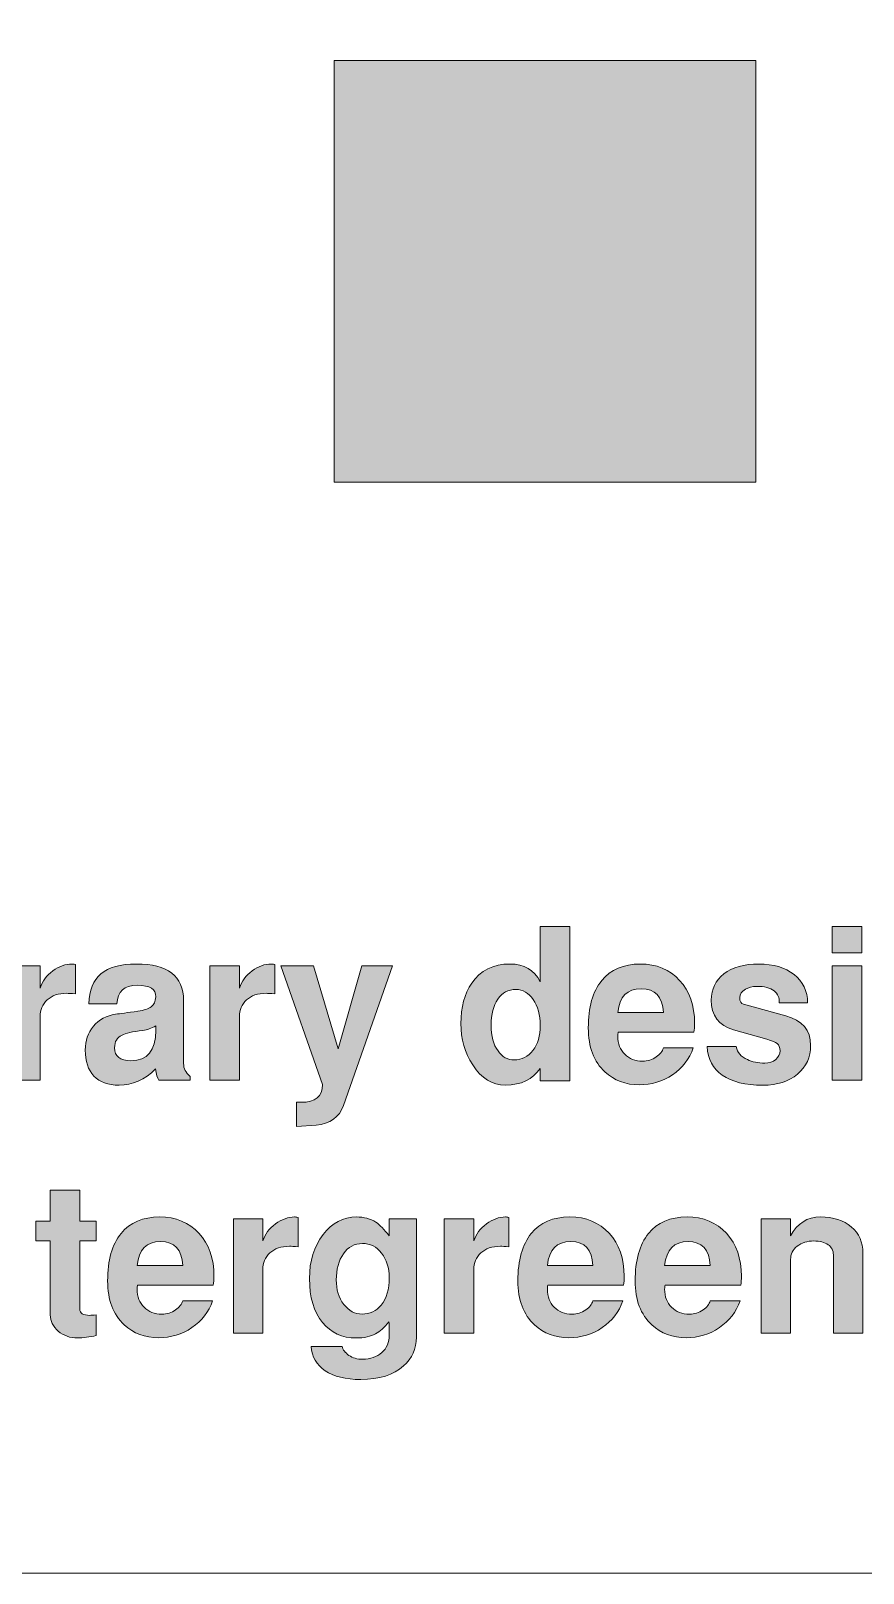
# Model space of a CAD drawing. Header units: inches. Extents: x 1.03 to 7.31, y -7.43 to -0.85.
# Drawn here: x 6.324 to 6.818, y -7.431 to -6.516 of the extents above; entities that cross this region are included whole.
import ezdxf

# ---------------------------------------------------------------- set-up
doc = ezdxf.new("R2010")
doc.units = ezdxf.units.IN
doc.header["$MEASUREMENT"] = 0
doc.layers.add('Layer 1', color=7, linetype='Continuous')

# ---------------------------------------------------------------- blocks, each defined once
blk = doc.blocks.new('block 2')
at = {"layer": 'Layer 1', "true_color": 0xffffff}
h = blk.add_hatch(color=7, dxfattribs=at)
h.dxf.hatch_style = 2
h.paths.add_polyline_path([(6.75408, -6.78349), (6.50408, -6.78349), (6.50408, -6.53349), (6.75408, -6.53349)])
at = {"layer": 'Layer 1', "lineweight": 0}
blk.add_lwpolyline([(6.75408, -6.78349), (6.50408, -6.78349), (6.50408, -6.53349), (6.75408, -6.53349), (6.75408, -6.78349)], dxfattribs=at)
blk = doc.blocks.new('block 51')
at = {"layer": 'Layer 1', "true_color": 0xed1f24}
h = blk.add_hatch(color=240, dxfattribs=at)
h.dxf.hatch_style = 2
edge = h.paths.add_edge_path()
edge.add_spline(control_points=[(6.64379, -7.13856), (6.64379, -7.13856), (6.6263, -7.13856), (6.6263, -7.13856), (6.6263, -7.13856), (6.6263, -7.13118), (6.6263, -7.13118), (6.62196, -7.13777), (6.61504, -7.14106), (6.60554, -7.14106), (6.59787, -7.14106), (6.59146, -7.1371), (6.58629, -7.12918), (6.58162, -7.12193), (6.57929, -7.11377), (6.57929, -7.10468), (6.57929, -7.09502), (6.58141, -7.08702), (6.58567, -7.08068), (6.59083, -7.0731), (6.59842, -7.06931), (6.60842, -7.06931), (6.61667, -7.06931), (6.62263, -7.07281), (6.6263, -7.07981), (6.6263, -7.07981), (6.6263, -7.04706), (6.6263, -7.04706), (6.6263, -7.04706), (6.64379, -7.04706), (6.64379, -7.04706), (6.64379, -7.04706), (6.64379, -7.13856), (6.64379, -7.13856)], knot_values=[0, 0, 0, 0, 1, 1, 1, 2, 2, 2, 3, 3, 3, 4, 4, 4, 5, 5, 5, 6, 6, 6, 7, 7, 7, 8, 8, 8, 9, 9, 9, 10, 10, 10, 11, 11, 11, 11], degree=3, periodic=1)
edge = h.paths.add_edge_path()
edge.add_spline(control_points=[(6.6263, -7.10575), (6.6263, -7.09951), (6.62493, -7.0944), (6.62219, -7.09041), (6.61945, -7.08643), (6.616, -7.08443), (6.61186, -7.08443), (6.60737, -7.08443), (6.6038, -7.08634), (6.60115, -7.09017), (6.59849, -7.09399), (6.59717, -7.0991), (6.59717, -7.1055), (6.59717, -7.11198), (6.59854, -7.11709), (6.60128, -7.12082), (6.60376, -7.1244), (6.60696, -7.12619), (6.61086, -7.12619), (6.61542, -7.12619), (6.61913, -7.12429), (6.622, -7.12051), (6.62486, -7.11673), (6.6263, -7.11181), (6.6263, -7.10575)], knot_values=[0, 0, 0, 0, 1, 1, 1, 2, 2, 2, 3, 3, 3, 4, 4, 4, 5, 5, 5, 6, 6, 6, 7, 7, 7, 8, 8, 8, 8], degree=3, periodic=1)
h = blk.add_hatch(color=240, dxfattribs=at)
h.dxf.hatch_style = 2
h.paths.add_polyline_path([(6.81692, -7.06268), (6.79942, -7.06268), (6.79942, -7.04706), (6.81692, -7.04706)])
h.paths.add_polyline_path([(6.81692, -7.13818), (6.79942, -7.13818), (6.79942, -7.07043), (6.81692, -7.07043)])
h = blk.add_hatch(color=240, dxfattribs=at)
h.dxf.hatch_style = 2
edge = h.paths.add_edge_path()
edge.add_spline(control_points=[(6.35079, -7.08706), (6.34846, -7.08681), (6.34675, -7.08668), (6.34566, -7.08668), (6.34075, -7.08668), (6.33689, -7.088), (6.3341, -7.09062), (6.33131, -7.09325), (6.32992, -7.09656), (6.32992, -7.10056), (6.32992, -7.10056), (6.32992, -7.13818), (6.32992, -7.13818), (6.32992, -7.13818), (6.31241, -7.13818), (6.31241, -7.13818), (6.31241, -7.13818), (6.31241, -7.07043), (6.31241, -7.07043), (6.31241, -7.07043), (6.32992, -7.07043), (6.32992, -7.07043), (6.32992, -7.07043), (6.32992, -7.08356), (6.32992, -7.08356), (6.33116, -7.07956), (6.33367, -7.07619), (6.33742, -7.07343), (6.34117, -7.07069), (6.34492, -7.06931), (6.34867, -7.06931), (6.34908, -7.06931), (6.34979, -7.06939), (6.35079, -7.06956), (6.35079, -7.06956), (6.35079, -7.08706), (6.35079, -7.08706)], knot_values=[0, 0, 0, 0, 1, 1, 1, 2, 2, 2, 3, 3, 3, 4, 4, 4, 5, 5, 5, 6, 6, 6, 7, 7, 7, 8, 8, 8, 9, 9, 9, 10, 10, 10, 11, 11, 11, 12, 12, 12, 12], degree=3, periodic=1)
h = blk.add_hatch(color=240, dxfattribs=at)
h.dxf.hatch_style = 2
edge = h.paths.add_edge_path()
edge.add_spline(control_points=[(6.41879, -7.13818), (6.41879, -7.13818), (6.40017, -7.13818), (6.40017, -7.13818), (6.39933, -7.13685), (6.3987, -7.13464), (6.39829, -7.13156), (6.39187, -7.13797), (6.38466, -7.14118), (6.37666, -7.14118), (6.37016, -7.14118), (6.36521, -7.13937), (6.36179, -7.13575), (6.35837, -7.13212), (6.35666, -7.12697), (6.35666, -7.12031), (6.35666, -7.11481), (6.35829, -7.1101), (6.36154, -7.10618), (6.36479, -7.10227), (6.36916, -7.09989), (6.37466, -7.09906), (6.37724, -7.09873), (6.38162, -7.09814), (6.38779, -7.09731), (6.39145, -7.09673), (6.3941, -7.09583), (6.39572, -7.09462), (6.39735, -7.09341), (6.39825, -7.09148), (6.39842, -7.08881), (6.39866, -7.08423), (6.39504, -7.08194), (6.38754, -7.08194), (6.37971, -7.08194), (6.37566, -7.0856), (6.37541, -7.09294), (6.37541, -7.09294), (6.35878, -7.09294), (6.35878, -7.09294), (6.35912, -7.08493), (6.36152, -7.07899), (6.36597, -7.07512), (6.37044, -7.07125), (6.37741, -7.06931), (6.38692, -7.06931), (6.40558, -7.06931), (6.41492, -7.07652), (6.41492, -7.09094), (6.41492, -7.09094), (6.41492, -7.12831), (6.41492, -7.12831), (6.41492, -7.13123), (6.41621, -7.13377), (6.41879, -7.13593), (6.41879, -7.13593), (6.41879, -7.13818), (6.41879, -7.13818)], knot_values=[0, 0, 0, 0, 1, 1, 1, 2, 2, 2, 3, 3, 3, 4, 4, 4, 5, 5, 5, 6, 6, 6, 7, 7, 7, 8, 8, 8, 9, 9, 9, 10, 10, 10, 11, 11, 11, 12, 12, 12, 13, 13, 13, 14, 14, 14, 15, 15, 15, 16, 16, 16, 17, 17, 17, 18, 18, 18, 19, 19, 19, 19], degree=3, periodic=1)
edge = h.paths.add_edge_path()
edge.add_spline(control_points=[(6.39842, -7.10868), (6.39842, -7.10868), (6.39842, -7.10606), (6.39842, -7.10606), (6.3959, -7.10748), (6.39334, -7.10835), (6.39075, -7.10868), (6.38464, -7.10944), (6.38053, -7.11035), (6.37844, -7.11144), (6.3755, -7.11285), (6.37404, -7.11535), (6.37404, -7.11893), (6.37404, -7.1241), (6.37727, -7.12668), (6.38371, -7.12668), (6.39351, -7.12668), (6.39842, -7.12069), (6.39842, -7.10868)], knot_values=[0, 0, 0, 0, 1, 1, 1, 2, 2, 2, 3, 3, 3, 4, 4, 4, 5, 5, 5, 6, 6, 6, 6], degree=3, periodic=1)
h = blk.add_hatch(color=240, dxfattribs=at)
h.dxf.hatch_style = 2
edge = h.paths.add_edge_path()
edge.add_spline(control_points=[(6.46891, -7.08706), (6.46658, -7.08681), (6.46487, -7.08668), (6.46379, -7.08668), (6.45887, -7.08668), (6.45502, -7.088), (6.45222, -7.09062), (6.44943, -7.09325), (6.44804, -7.09656), (6.44804, -7.10056), (6.44804, -7.10056), (6.44804, -7.13818), (6.44804, -7.13818), (6.44804, -7.13818), (6.43054, -7.13818), (6.43054, -7.13818), (6.43054, -7.13818), (6.43054, -7.07043), (6.43054, -7.07043), (6.43054, -7.07043), (6.44804, -7.07043), (6.44804, -7.07043), (6.44804, -7.07043), (6.44804, -7.08356), (6.44804, -7.08356), (6.44929, -7.07956), (6.45179, -7.07619), (6.45554, -7.07343), (6.45929, -7.07069), (6.46304, -7.06931), (6.46679, -7.06931), (6.4672, -7.06931), (6.46792, -7.06939), (6.46891, -7.06956), (6.46891, -7.06956), (6.46891, -7.08706), (6.46891, -7.08706)], knot_values=[0, 0, 0, 0, 1, 1, 1, 2, 2, 2, 3, 3, 3, 4, 4, 4, 5, 5, 5, 6, 6, 6, 7, 7, 7, 8, 8, 8, 9, 9, 9, 10, 10, 10, 11, 11, 11, 12, 12, 12, 12], degree=3, periodic=1)
h = blk.add_hatch(color=240, dxfattribs=at)
h.dxf.hatch_style = 2
edge = h.paths.add_edge_path()
edge.add_spline(control_points=[(6.71779, -7.10443), (6.71779, -7.10643), (6.71767, -7.10823), (6.71742, -7.10981), (6.71742, -7.10981), (6.67254, -7.10981), (6.67254, -7.10981), (6.67238, -7.11031), (6.6723, -7.1111), (6.6723, -7.11218), (6.6723, -7.1166), (6.67365, -7.12016), (6.67638, -7.12287), (6.6791, -7.12558), (6.68265, -7.12693), (6.68703, -7.12693), (6.68992, -7.12693), (6.69261, -7.1261), (6.69508, -7.12443), (6.69731, -7.12285), (6.69872, -7.12106), (6.69929, -7.11906), (6.69929, -7.11906), (6.71704, -7.11906), (6.71704, -7.11906), (6.71471, -7.12564), (6.71061, -7.13093), (6.70473, -7.13494), (6.69885, -7.13894), (6.69229, -7.14094), (6.68505, -7.14094), (6.67696, -7.14094), (6.67017, -7.13839), (6.66467, -7.13331), (6.65808, -7.12722), (6.65479, -7.11852), (6.65479, -7.10718), (6.65479, -7.09502), (6.65744, -7.08567), (6.66273, -7.07912), (6.66802, -7.07258), (6.67563, -7.06931), (6.68554, -7.06931), (6.69521, -7.06931), (6.703, -7.07254), (6.70892, -7.07899), (6.71484, -7.08546), (6.71779, -7.09393), (6.71779, -7.10443)], knot_values=[0, 0, 0, 0, 1, 1, 1, 2, 2, 2, 3, 3, 3, 4, 4, 4, 5, 5, 5, 6, 6, 6, 7, 7, 7, 8, 8, 8, 9, 9, 9, 10, 10, 10, 11, 11, 11, 12, 12, 12, 13, 13, 13, 14, 14, 14, 15, 15, 15, 16, 16, 16, 16], degree=3, periodic=1)
edge = h.paths.add_edge_path()
edge.add_spline(control_points=[(6.69929, -7.09806), (6.69878, -7.08864), (6.69441, -7.08394), (6.68617, -7.08394), (6.67784, -7.08394), (6.67322, -7.08864), (6.6723, -7.09806), (6.6723, -7.09806), (6.69929, -7.09806), (6.69929, -7.09806)], knot_values=[0, 0, 0, 0, 1, 1, 1, 2, 2, 2, 3, 3, 3, 3], degree=3, periodic=1)
h = blk.add_hatch(color=240, dxfattribs=at)
h.dxf.hatch_style = 2
edge = h.paths.add_edge_path()
edge.add_spline(control_points=[(6.78655, -7.11756), (6.78655, -7.12456), (6.78396, -7.13025), (6.7788, -7.13462), (6.77363, -7.139), (6.7668, -7.14118), (6.7583, -7.14118), (6.74788, -7.14118), (6.73986, -7.1392), (6.73423, -7.13525), (6.72861, -7.13129), (6.72559, -7.12564), (6.72517, -7.11831), (6.72517, -7.11831), (6.74242, -7.11831), (6.74242, -7.11831), (6.74309, -7.12172), (6.7453, -7.12427), (6.74905, -7.12594), (6.75197, -7.12735), (6.75543, -7.12806), (6.75942, -7.12806), (6.762, -7.12806), (6.76415, -7.12735), (6.76586, -7.12592), (6.76756, -7.12449), (6.76843, -7.12277), (6.76843, -7.12075), (6.76843, -7.11874), (6.76784, -7.11727), (6.76668, -7.11635), (6.76577, -7.11568), (6.76373, -7.11487), (6.76058, -7.11395), (6.76058, -7.11395), (6.74081, -7.10826), (6.74081, -7.10826), (6.73205, -7.10568), (6.72767, -7.09981), (6.72767, -7.09066), (6.72767, -7.08425), (6.73017, -7.07909), (6.73518, -7.07517), (6.74017, -7.07127), (6.74709, -7.06931), (6.75592, -7.06931), (6.76451, -7.06931), (6.77144, -7.07139), (6.77673, -7.07556), (6.78203, -7.07973), (6.78472, -7.08531), (6.7848, -7.09231), (6.7848, -7.09231), (6.76792, -7.09231), (6.76792, -7.09231), (6.76817, -7.08939), (6.76715, -7.08704), (6.76486, -7.08525), (6.76257, -7.08346), (6.75913, -7.08256), (6.75455, -7.08256), (6.75205, -7.08256), (6.74984, -7.08314), (6.74792, -7.08431), (6.74567, -7.08556), (6.74455, -7.08719), (6.74455, -7.08919), (6.74455, -7.09143), (6.7453, -7.09277), (6.7468, -7.09318), (6.7468, -7.09318), (6.7718, -7.10006), (6.7718, -7.10006), (6.78163, -7.10273), (6.78655, -7.10856), (6.78655, -7.11756)], knot_values=[0, 0, 0, 0, 1, 1, 1, 2, 2, 2, 3, 3, 3, 4, 4, 4, 5, 5, 5, 6, 6, 6, 7, 7, 7, 8, 8, 8, 9, 9, 9, 10, 10, 10, 11, 11, 11, 12, 12, 12, 13, 13, 13, 14, 14, 14, 15, 15, 15, 16, 16, 16, 17, 17, 17, 18, 18, 18, 19, 19, 19, 20, 20, 20, 21, 21, 21, 22, 22, 22, 23, 23, 23, 24, 24, 24, 25, 25, 25, 25], degree=3, periodic=1)
h = blk.add_hatch(color=240, dxfattribs=at)
h.dxf.hatch_style = 2
edge = h.paths.add_edge_path()
edge.add_spline(control_points=[(6.53866, -7.07043), (6.53866, -7.07043), (6.50966, -7.15318), (6.50966, -7.15318), (6.50716, -7.16026), (6.50174, -7.16414), (6.49341, -7.16481), (6.49341, -7.16481), (6.48191, -7.16568), (6.48191, -7.16568), (6.48191, -7.16568), (6.48191, -7.15131), (6.48191, -7.15131), (6.48191, -7.15131), (6.48454, -7.15131), (6.48454, -7.15131), (6.49295, -7.15131), (6.49717, -7.14781), (6.49717, -7.14081), (6.49717, -7.14081), (6.47253, -7.07043), (6.47253, -7.07043), (6.47253, -7.07043), (6.49191, -7.07043), (6.49191, -7.07043), (6.49191, -7.07043), (6.50654, -7.11956), (6.50654, -7.11956), (6.50654, -7.11956), (6.52066, -7.07043), (6.52066, -7.07043), (6.52066, -7.07043), (6.53866, -7.07043), (6.53866, -7.07043)], knot_values=[0, 0, 0, 0, 1, 1, 1, 2, 2, 2, 3, 3, 3, 4, 4, 4, 5, 5, 5, 6, 6, 6, 7, 7, 7, 8, 8, 8, 9, 9, 9, 10, 10, 10, 11, 11, 11, 11], degree=3, periodic=1)
h = blk.add_hatch(color=240, dxfattribs=at)
h.dxf.hatch_style = 2
edge = h.paths.add_edge_path()
edge.add_spline(control_points=[(6.36317, -7.28956), (6.35908, -7.29055), (6.35537, -7.29106), (6.35204, -7.29106), (6.34762, -7.29106), (6.34383, -7.2897), (6.34066, -7.28699), (6.3375, -7.28429), (6.33591, -7.28105), (6.33591, -7.2773), (6.33591, -7.2773), (6.33591, -7.23343), (6.33591, -7.23343), (6.33591, -7.23343), (6.32728, -7.23343), (6.32728, -7.23343), (6.32728, -7.23343), (6.32728, -7.22181), (6.32728, -7.22181), (6.32728, -7.22181), (6.33591, -7.22181), (6.33591, -7.22181), (6.33591, -7.22181), (6.33591, -7.20343), (6.33591, -7.20343), (6.33591, -7.20343), (6.35341, -7.20343), (6.35341, -7.20343), (6.35341, -7.20343), (6.35341, -7.22181), (6.35341, -7.22181), (6.35341, -7.22181), (6.36317, -7.22181), (6.36317, -7.22181), (6.36317, -7.22181), (6.36317, -7.23343), (6.36317, -7.23343), (6.36317, -7.23343), (6.35341, -7.23343), (6.35341, -7.23343), (6.35341, -7.23343), (6.35341, -7.2738), (6.35341, -7.2738), (6.35341, -7.27639), (6.35537, -7.27768), (6.35929, -7.27768), (6.3602, -7.2776), (6.3615, -7.27751), (6.36317, -7.27743), (6.36317, -7.27743), (6.36317, -7.28956), (6.36317, -7.28956)], knot_values=[0, 0, 0, 0, 1, 1, 1, 2, 2, 2, 3, 3, 3, 4, 4, 4, 5, 5, 5, 6, 6, 6, 7, 7, 7, 8, 8, 8, 9, 9, 9, 10, 10, 10, 11, 11, 11, 12, 12, 12, 13, 13, 13, 14, 14, 14, 15, 15, 15, 16, 16, 16, 17, 17, 17, 17], degree=3, periodic=1)
h = blk.add_hatch(color=240, dxfattribs=at)
h.dxf.hatch_style = 2
edge = h.paths.add_edge_path()
edge.add_spline(control_points=[(6.43292, -7.25443), (6.43292, -7.25643), (6.43279, -7.25823), (6.43254, -7.25981), (6.43254, -7.25981), (6.38766, -7.25981), (6.38766, -7.25981), (6.3875, -7.26031), (6.38742, -7.2611), (6.38742, -7.26218), (6.38742, -7.2666), (6.38877, -7.27016), (6.3915, -7.27287), (6.39423, -7.27558), (6.39777, -7.27693), (6.40215, -7.27693), (6.40504, -7.27693), (6.40773, -7.2761), (6.4102, -7.27443), (6.41243, -7.27285), (6.41384, -7.27106), (6.41442, -7.26906), (6.41442, -7.26906), (6.43216, -7.26906), (6.43216, -7.26906), (6.42983, -7.27564), (6.42573, -7.28093), (6.41985, -7.28493), (6.41397, -7.28893), (6.40742, -7.29093), (6.40017, -7.29093), (6.39208, -7.29093), (6.38529, -7.28839), (6.37979, -7.2833), (6.3732, -7.27722), (6.36991, -7.26851), (6.36991, -7.25718), (6.36991, -7.24502), (6.37256, -7.23566), (6.37785, -7.22912), (6.38314, -7.22257), (6.39075, -7.21931), (6.40066, -7.21931), (6.41033, -7.21931), (6.41812, -7.22253), (6.42404, -7.22899), (6.42996, -7.23545), (6.43292, -7.24393), (6.43292, -7.25443)], knot_values=[0, 0, 0, 0, 1, 1, 1, 2, 2, 2, 3, 3, 3, 4, 4, 4, 5, 5, 5, 6, 6, 6, 7, 7, 7, 8, 8, 8, 9, 9, 9, 10, 10, 10, 11, 11, 11, 12, 12, 12, 13, 13, 13, 14, 14, 14, 15, 15, 15, 16, 16, 16, 16], degree=3, periodic=1)
edge = h.paths.add_edge_path()
edge.add_spline(control_points=[(6.41442, -7.24805), (6.41391, -7.23864), (6.40953, -7.23393), (6.40129, -7.23393), (6.39296, -7.23393), (6.38834, -7.23864), (6.38742, -7.24805), (6.38742, -7.24805), (6.41442, -7.24805), (6.41442, -7.24805)], knot_values=[0, 0, 0, 0, 1, 1, 1, 2, 2, 2, 3, 3, 3, 3], degree=3, periodic=1)
h = blk.add_hatch(color=240, dxfattribs=at)
h.dxf.hatch_style = 2
edge = h.paths.add_edge_path()
edge.add_spline(control_points=[(6.48279, -7.23705), (6.48046, -7.2368), (6.47875, -7.23668), (6.47767, -7.23668), (6.47275, -7.23668), (6.4689, -7.238), (6.46611, -7.24062), (6.46331, -7.24325), (6.46192, -7.24655), (6.46192, -7.25056), (6.46192, -7.25056), (6.46192, -7.28818), (6.46192, -7.28818), (6.46192, -7.28818), (6.44442, -7.28818), (6.44442, -7.28818), (6.44442, -7.28818), (6.44442, -7.22043), (6.44442, -7.22043), (6.44442, -7.22043), (6.46192, -7.22043), (6.46192, -7.22043), (6.46192, -7.22043), (6.46192, -7.23355), (6.46192, -7.23355), (6.46317, -7.22955), (6.46567, -7.22618), (6.46942, -7.22343), (6.47317, -7.22068), (6.47692, -7.21931), (6.48067, -7.21931), (6.48109, -7.21931), (6.4818, -7.21939), (6.48279, -7.21956), (6.48279, -7.21956), (6.48279, -7.23705), (6.48279, -7.23705)], knot_values=[0, 0, 0, 0, 1, 1, 1, 2, 2, 2, 3, 3, 3, 4, 4, 4, 5, 5, 5, 6, 6, 6, 7, 7, 7, 8, 8, 8, 9, 9, 9, 10, 10, 10, 11, 11, 11, 12, 12, 12, 12], degree=3, periodic=1)
h = blk.add_hatch(color=240, dxfattribs=at)
h.dxf.hatch_style = 2
edge = h.paths.add_edge_path()
edge.add_spline(control_points=[(6.55292, -7.29068), (6.55292, -7.29743), (6.55037, -7.30309), (6.54529, -7.30768), (6.53937, -7.31302), (6.53092, -7.31568), (6.51992, -7.31568), (6.511, -7.31568), (6.50398, -7.31395), (6.49885, -7.31049), (6.49373, -7.30703), (6.49096, -7.30222), (6.49055, -7.29605), (6.49055, -7.29605), (6.50889, -7.29605), (6.50889, -7.29605), (6.50931, -7.29806), (6.51065, -7.29983), (6.51291, -7.30137), (6.51518, -7.30291), (6.51786, -7.30368), (6.52096, -7.30368), (6.52565, -7.30368), (6.52946, -7.30237), (6.5324, -7.29974), (6.53533, -7.29712), (6.5368, -7.29364), (6.5368, -7.28931), (6.5368, -7.2848), (6.53675, -7.28218), (6.53667, -7.28143), (6.5339, -7.28485), (6.53126, -7.28722), (6.52875, -7.28855), (6.52574, -7.29022), (6.52193, -7.29106), (6.51731, -7.29106), (6.50894, -7.29106), (6.50228, -7.28802), (6.49733, -7.28193), (6.49214, -7.2756), (6.48954, -7.26689), (6.48954, -7.25581), (6.48954, -7.24548), (6.49222, -7.2368), (6.49759, -7.2298), (6.50295, -7.22281), (6.50957, -7.21931), (6.51744, -7.21931), (6.52188, -7.21931), (6.5257, -7.22035), (6.52888, -7.22243), (6.53122, -7.22401), (6.53386, -7.22673), (6.5368, -7.23056), (6.5368, -7.23056), (6.5368, -7.22043), (6.5368, -7.22043), (6.5368, -7.22043), (6.55292, -7.22043), (6.55292, -7.22043), (6.55292, -7.22043), (6.55292, -7.29068), (6.55292, -7.29068)], knot_values=[0, 0, 0, 0, 1, 1, 1, 2, 2, 2, 3, 3, 3, 4, 4, 4, 5, 5, 5, 6, 6, 6, 7, 7, 7, 8, 8, 8, 9, 9, 9, 10, 10, 10, 11, 11, 11, 12, 12, 12, 13, 13, 13, 14, 14, 14, 15, 15, 15, 16, 16, 16, 17, 17, 17, 18, 18, 18, 19, 19, 19, 20, 20, 20, 21, 21, 21, 21], degree=3, periodic=1)
edge = h.paths.add_edge_path()
edge.add_spline(control_points=[(6.5368, -7.2553), (6.5368, -7.24947), (6.53529, -7.24464), (6.53229, -7.2408), (6.5293, -7.23697), (6.5255, -7.23505), (6.52092, -7.23505), (6.51625, -7.23505), (6.5125, -7.23707), (6.50967, -7.24112), (6.50684, -7.24516), (6.50542, -7.25035), (6.50542, -7.25668), (6.50542, -7.26243), (6.5069, -7.26725), (6.50985, -7.27112), (6.51281, -7.27499), (6.51642, -7.27693), (6.52067, -7.27693), (6.52534, -7.27693), (6.52913, -7.27514), (6.53204, -7.27156), (6.53521, -7.26764), (6.5368, -7.26222), (6.5368, -7.2553)], knot_values=[0, 0, 0, 0, 1, 1, 1, 2, 2, 2, 3, 3, 3, 4, 4, 4, 5, 5, 5, 6, 6, 6, 7, 7, 7, 8, 8, 8, 8], degree=3, periodic=1)
h = blk.add_hatch(color=240, dxfattribs=at)
h.dxf.hatch_style = 2
edge = h.paths.add_edge_path()
edge.add_spline(control_points=[(6.60779, -7.23705), (6.60546, -7.2368), (6.60375, -7.23668), (6.60267, -7.23668), (6.59775, -7.23668), (6.5939, -7.238), (6.59111, -7.24062), (6.58831, -7.24325), (6.58692, -7.24655), (6.58692, -7.25056), (6.58692, -7.25056), (6.58692, -7.28818), (6.58692, -7.28818), (6.58692, -7.28818), (6.56942, -7.28818), (6.56942, -7.28818), (6.56942, -7.28818), (6.56942, -7.22043), (6.56942, -7.22043), (6.56942, -7.22043), (6.58692, -7.22043), (6.58692, -7.22043), (6.58692, -7.22043), (6.58692, -7.23355), (6.58692, -7.23355), (6.58817, -7.22955), (6.59067, -7.22618), (6.59442, -7.22343), (6.59817, -7.22068), (6.60192, -7.21931), (6.60567, -7.21931), (6.60609, -7.21931), (6.6068, -7.21939), (6.60779, -7.21956), (6.60779, -7.21956), (6.60779, -7.23705), (6.60779, -7.23705)], knot_values=[0, 0, 0, 0, 1, 1, 1, 2, 2, 2, 3, 3, 3, 4, 4, 4, 5, 5, 5, 6, 6, 6, 7, 7, 7, 8, 8, 8, 9, 9, 9, 10, 10, 10, 11, 11, 11, 12, 12, 12, 12], degree=3, periodic=1)
h = blk.add_hatch(color=240, dxfattribs=at)
h.dxf.hatch_style = 2
edge = h.paths.add_edge_path()
edge.add_spline(control_points=[(6.67605, -7.25443), (6.67605, -7.25643), (6.67592, -7.25823), (6.67567, -7.25981), (6.67567, -7.25981), (6.63079, -7.25981), (6.63079, -7.25981), (6.63063, -7.26031), (6.63055, -7.2611), (6.63055, -7.26218), (6.63055, -7.2666), (6.6319, -7.27016), (6.63463, -7.27287), (6.63736, -7.27558), (6.6409, -7.27693), (6.64528, -7.27693), (6.64817, -7.27693), (6.65086, -7.2761), (6.65333, -7.27443), (6.65557, -7.27285), (6.65697, -7.27106), (6.65755, -7.26906), (6.65755, -7.26906), (6.67529, -7.26906), (6.67529, -7.26906), (6.67296, -7.27564), (6.66886, -7.28093), (6.66298, -7.28493), (6.6571, -7.28893), (6.65055, -7.29093), (6.6433, -7.29093), (6.63521, -7.29093), (6.62842, -7.28839), (6.62292, -7.2833), (6.61633, -7.27722), (6.61304, -7.26851), (6.61304, -7.25718), (6.61304, -7.24502), (6.61569, -7.23566), (6.62098, -7.22912), (6.62627, -7.22257), (6.63388, -7.21931), (6.64379, -7.21931), (6.65346, -7.21931), (6.66125, -7.22253), (6.66717, -7.22899), (6.67309, -7.23545), (6.67605, -7.24393), (6.67605, -7.25443)], knot_values=[0, 0, 0, 0, 1, 1, 1, 2, 2, 2, 3, 3, 3, 4, 4, 4, 5, 5, 5, 6, 6, 6, 7, 7, 7, 8, 8, 8, 9, 9, 9, 10, 10, 10, 11, 11, 11, 12, 12, 12, 13, 13, 13, 14, 14, 14, 15, 15, 15, 16, 16, 16, 16], degree=3, periodic=1)
edge = h.paths.add_edge_path()
edge.add_spline(control_points=[(6.65755, -7.24805), (6.65704, -7.23864), (6.65266, -7.23393), (6.64442, -7.23393), (6.63609, -7.23393), (6.63147, -7.23864), (6.63055, -7.24805), (6.63055, -7.24805), (6.65755, -7.24805), (6.65755, -7.24805)], knot_values=[0, 0, 0, 0, 1, 1, 1, 2, 2, 2, 3, 3, 3, 3], degree=3, periodic=1)
h = blk.add_hatch(color=240, dxfattribs=at)
h.dxf.hatch_style = 2
edge = h.paths.add_edge_path()
edge.add_spline(control_points=[(6.74555, -7.25443), (6.74555, -7.25643), (6.74543, -7.25823), (6.74518, -7.25981), (6.74518, -7.25981), (6.7003, -7.25981), (6.7003, -7.25981), (6.70013, -7.26031), (6.70005, -7.2611), (6.70005, -7.26218), (6.70005, -7.2666), (6.70141, -7.27016), (6.70414, -7.27287), (6.70686, -7.27558), (6.71041, -7.27693), (6.71479, -7.27693), (6.71768, -7.27693), (6.72036, -7.2761), (6.72284, -7.27443), (6.72507, -7.27285), (6.72647, -7.27106), (6.72705, -7.26906), (6.72705, -7.26906), (6.7448, -7.26906), (6.7448, -7.26906), (6.74247, -7.27564), (6.73836, -7.28093), (6.73249, -7.28493), (6.72661, -7.28893), (6.72005, -7.29093), (6.7128, -7.29093), (6.70472, -7.29093), (6.69792, -7.28839), (6.69242, -7.2833), (6.68584, -7.27722), (6.68255, -7.26851), (6.68255, -7.25718), (6.68255, -7.24502), (6.68519, -7.23566), (6.69048, -7.22912), (6.69578, -7.22257), (6.70338, -7.21931), (6.7133, -7.21931), (6.72297, -7.21931), (6.73076, -7.22253), (6.73667, -7.22899), (6.74259, -7.23545), (6.74555, -7.24393), (6.74555, -7.25443)], knot_values=[0, 0, 0, 0, 1, 1, 1, 2, 2, 2, 3, 3, 3, 4, 4, 4, 5, 5, 5, 6, 6, 6, 7, 7, 7, 8, 8, 8, 9, 9, 9, 10, 10, 10, 11, 11, 11, 12, 12, 12, 13, 13, 13, 14, 14, 14, 15, 15, 15, 16, 16, 16, 16], degree=3, periodic=1)
edge = h.paths.add_edge_path()
edge.add_spline(control_points=[(6.72705, -7.24805), (6.72654, -7.23864), (6.72217, -7.23393), (6.71393, -7.23393), (6.7056, -7.23393), (6.70098, -7.23864), (6.70005, -7.24805), (6.70005, -7.24805), (6.72705, -7.24805), (6.72705, -7.24805)], knot_values=[0, 0, 0, 0, 1, 1, 1, 2, 2, 2, 3, 3, 3, 3], degree=3, periodic=1)
h = blk.add_hatch(color=240, dxfattribs=at)
h.dxf.hatch_style = 2
edge = h.paths.add_edge_path()
edge.add_spline(control_points=[(6.81755, -7.28818), (6.81755, -7.28818), (6.80005, -7.28818), (6.80005, -7.28818), (6.80005, -7.28818), (6.80005, -7.24168), (6.80005, -7.24168), (6.80005, -7.23918), (6.799, -7.2372), (6.79692, -7.23574), (6.79484, -7.23429), (6.79201, -7.23355), (6.78843, -7.23355), (6.78451, -7.23355), (6.78124, -7.2346), (6.77861, -7.23668), (6.77599, -7.23876), (6.77467, -7.24139), (6.77467, -7.24455), (6.77467, -7.24455), (6.77467, -7.28818), (6.77467, -7.28818), (6.77467, -7.28818), (6.75718, -7.28818), (6.75718, -7.28818), (6.75718, -7.28818), (6.75718, -7.22043), (6.75718, -7.22043), (6.75718, -7.22043), (6.77467, -7.22043), (6.77467, -7.22043), (6.77467, -7.22043), (6.77467, -7.23056), (6.77467, -7.23056), (6.77859, -7.22306), (6.78451, -7.21931), (6.79243, -7.21931), (6.80001, -7.21931), (6.80609, -7.22127), (6.81068, -7.22518), (6.81525, -7.2291), (6.81755, -7.23427), (6.81755, -7.24068), (6.81755, -7.24068), (6.81755, -7.28818), (6.81755, -7.28818)], knot_values=[0, 0, 0, 0, 1, 1, 1, 2, 2, 2, 3, 3, 3, 4, 4, 4, 5, 5, 5, 6, 6, 6, 7, 7, 7, 8, 8, 8, 9, 9, 9, 10, 10, 10, 11, 11, 11, 12, 12, 12, 13, 13, 13, 14, 14, 14, 15, 15, 15, 15], degree=3, periodic=1)
at = {"layer": 'Layer 1', "lineweight": 0}
for points in [[(6.81692, -7.06268), (6.79942, -7.06268), (6.79942, -7.04706), (6.81692, -7.04706), (6.81692, -7.06268)], [(6.81692, -7.13818), (6.79942, -7.13818), (6.79942, -7.07043), (6.81692, -7.07043), (6.81692, -7.13818)]]:
    blk.add_lwpolyline(points, dxfattribs=at)
for points, knots in [([(6.64379, -7.13856), (6.64379, -7.13856), (6.6263, -7.13856), (6.6263, -7.13856), (6.6263, -7.13856), (6.6263, -7.13118), (6.6263, -7.13118), (6.62196, -7.13777), (6.61504, -7.14106), (6.60554, -7.14106), (6.59787, -7.14106), (6.59146, -7.1371), (6.58629, -7.12918), (6.58162, -7.12193), (6.57929, -7.11377), (6.57929, -7.10468), (6.57929, -7.09502), (6.58141, -7.08702), (6.58567, -7.08068), (6.59083, -7.0731), (6.59842, -7.06931), (6.60842, -7.06931), (6.61667, -7.06931), (6.62263, -7.07281), (6.6263, -7.07981), (6.6263, -7.07981), (6.6263, -7.04706), (6.6263, -7.04706), (6.6263, -7.04706), (6.64379, -7.04706), (6.64379, -7.04706), (6.64379, -7.04706), (6.64379, -7.13856), (6.64379, -7.13856)], [0, 0, 0, 0, 1, 1, 1, 2, 2, 2, 3, 3, 3, 4, 4, 4, 5, 5, 5, 6, 6, 6, 7, 7, 7, 8, 8, 8, 9, 9, 9, 10, 10, 10, 11, 11, 11, 11]), ([(6.35079, -7.08706), (6.34846, -7.08681), (6.34675, -7.08668), (6.34566, -7.08668), (6.34075, -7.08668), (6.33689, -7.088), (6.3341, -7.09062), (6.33131, -7.09325), (6.32992, -7.09656), (6.32992, -7.10056), (6.32992, -7.10056), (6.32992, -7.13818), (6.32992, -7.13818), (6.32992, -7.13818), (6.31241, -7.13818), (6.31241, -7.13818), (6.31241, -7.13818), (6.31241, -7.07043), (6.31241, -7.07043), (6.31241, -7.07043), (6.32992, -7.07043), (6.32992, -7.07043), (6.32992, -7.07043), (6.32992, -7.08356), (6.32992, -7.08356), (6.33116, -7.07956), (6.33367, -7.07619), (6.33742, -7.07343), (6.34117, -7.07069), (6.34492, -7.06931), (6.34867, -7.06931), (6.34908, -7.06931), (6.34979, -7.06939), (6.35079, -7.06956), (6.35079, -7.06956), (6.35079, -7.08706), (6.35079, -7.08706)], [0, 0, 0, 0, 1, 1, 1, 2, 2, 2, 3, 3, 3, 4, 4, 4, 5, 5, 5, 6, 6, 6, 7, 7, 7, 8, 8, 8, 9, 9, 9, 10, 10, 10, 11, 11, 11, 12, 12, 12, 12]), ([(6.41879, -7.13818), (6.41879, -7.13818), (6.40017, -7.13818), (6.40017, -7.13818), (6.39933, -7.13685), (6.3987, -7.13464), (6.39829, -7.13156), (6.39187, -7.13797), (6.38466, -7.14118), (6.37666, -7.14118), (6.37016, -7.14118), (6.36521, -7.13937), (6.36179, -7.13575), (6.35837, -7.13212), (6.35666, -7.12697), (6.35666, -7.12031), (6.35666, -7.11481), (6.35829, -7.1101), (6.36154, -7.10618), (6.36479, -7.10227), (6.36916, -7.09989), (6.37466, -7.09906), (6.37724, -7.09873), (6.38162, -7.09814), (6.38779, -7.09731), (6.39145, -7.09673), (6.3941, -7.09583), (6.39572, -7.09462), (6.39735, -7.09341), (6.39825, -7.09148), (6.39842, -7.08881), (6.39866, -7.08423), (6.39504, -7.08194), (6.38754, -7.08194), (6.37971, -7.08194), (6.37566, -7.0856), (6.37541, -7.09294), (6.37541, -7.09294), (6.35878, -7.09294), (6.35878, -7.09294), (6.35912, -7.08493), (6.36152, -7.07899), (6.36597, -7.07512), (6.37044, -7.07125), (6.37741, -7.06931), (6.38692, -7.06931), (6.40558, -7.06931), (6.41492, -7.07652), (6.41492, -7.09094), (6.41492, -7.09094), (6.41492, -7.12831), (6.41492, -7.12831), (6.41492, -7.13123), (6.41621, -7.13377), (6.41879, -7.13593), (6.41879, -7.13593), (6.41879, -7.13818), (6.41879, -7.13818)], [0, 0, 0, 0, 1, 1, 1, 2, 2, 2, 3, 3, 3, 4, 4, 4, 5, 5, 5, 6, 6, 6, 7, 7, 7, 8, 8, 8, 9, 9, 9, 10, 10, 10, 11, 11, 11, 12, 12, 12, 13, 13, 13, 14, 14, 14, 15, 15, 15, 16, 16, 16, 17, 17, 17, 18, 18, 18, 19, 19, 19, 19]), ([(6.46891, -7.08706), (6.46658, -7.08681), (6.46487, -7.08668), (6.46379, -7.08668), (6.45887, -7.08668), (6.45502, -7.088), (6.45222, -7.09062), (6.44943, -7.09325), (6.44804, -7.09656), (6.44804, -7.10056), (6.44804, -7.10056), (6.44804, -7.13818), (6.44804, -7.13818), (6.44804, -7.13818), (6.43054, -7.13818), (6.43054, -7.13818), (6.43054, -7.13818), (6.43054, -7.07043), (6.43054, -7.07043), (6.43054, -7.07043), (6.44804, -7.07043), (6.44804, -7.07043), (6.44804, -7.07043), (6.44804, -7.08356), (6.44804, -7.08356), (6.44929, -7.07956), (6.45179, -7.07619), (6.45554, -7.07343), (6.45929, -7.07069), (6.46304, -7.06931), (6.46679, -7.06931), (6.4672, -7.06931), (6.46792, -7.06939), (6.46891, -7.06956), (6.46891, -7.06956), (6.46891, -7.08706), (6.46891, -7.08706)], [0, 0, 0, 0, 1, 1, 1, 2, 2, 2, 3, 3, 3, 4, 4, 4, 5, 5, 5, 6, 6, 6, 7, 7, 7, 8, 8, 8, 9, 9, 9, 10, 10, 10, 11, 11, 11, 12, 12, 12, 12]), ([(6.71779, -7.10443), (6.71779, -7.10643), (6.71767, -7.10823), (6.71742, -7.10981), (6.71742, -7.10981), (6.67254, -7.10981), (6.67254, -7.10981), (6.67238, -7.11031), (6.6723, -7.1111), (6.6723, -7.11218), (6.6723, -7.1166), (6.67365, -7.12016), (6.67638, -7.12287), (6.6791, -7.12558), (6.68265, -7.12693), (6.68703, -7.12693), (6.68992, -7.12693), (6.69261, -7.1261), (6.69508, -7.12443), (6.69731, -7.12285), (6.69872, -7.12106), (6.69929, -7.11906), (6.69929, -7.11906), (6.71704, -7.11906), (6.71704, -7.11906), (6.71471, -7.12564), (6.71061, -7.13093), (6.70473, -7.13494), (6.69885, -7.13894), (6.69229, -7.14094), (6.68505, -7.14094), (6.67696, -7.14094), (6.67017, -7.13839), (6.66467, -7.13331), (6.65808, -7.12722), (6.65479, -7.11852), (6.65479, -7.10718), (6.65479, -7.09502), (6.65744, -7.08567), (6.66273, -7.07912), (6.66802, -7.07258), (6.67563, -7.06931), (6.68554, -7.06931), (6.69521, -7.06931), (6.703, -7.07254), (6.70892, -7.07899), (6.71484, -7.08546), (6.71779, -7.09393), (6.71779, -7.10443)], [0, 0, 0, 0, 1, 1, 1, 2, 2, 2, 3, 3, 3, 4, 4, 4, 5, 5, 5, 6, 6, 6, 7, 7, 7, 8, 8, 8, 9, 9, 9, 10, 10, 10, 11, 11, 11, 12, 12, 12, 13, 13, 13, 14, 14, 14, 15, 15, 15, 16, 16, 16, 16]), ([(6.78655, -7.11756), (6.78655, -7.12456), (6.78396, -7.13025), (6.7788, -7.13462), (6.77363, -7.139), (6.7668, -7.14118), (6.7583, -7.14118), (6.74788, -7.14118), (6.73986, -7.1392), (6.73423, -7.13525), (6.72861, -7.13129), (6.72559, -7.12564), (6.72517, -7.11831), (6.72517, -7.11831), (6.74242, -7.11831), (6.74242, -7.11831), (6.74309, -7.12172), (6.7453, -7.12427), (6.74905, -7.12594), (6.75197, -7.12735), (6.75543, -7.12806), (6.75942, -7.12806), (6.762, -7.12806), (6.76415, -7.12735), (6.76586, -7.12592), (6.76756, -7.12449), (6.76843, -7.12277), (6.76843, -7.12075), (6.76843, -7.11874), (6.76784, -7.11727), (6.76668, -7.11635), (6.76577, -7.11568), (6.76373, -7.11487), (6.76058, -7.11395), (6.76058, -7.11395), (6.74081, -7.10826), (6.74081, -7.10826), (6.73205, -7.10568), (6.72767, -7.09981), (6.72767, -7.09066), (6.72767, -7.08425), (6.73017, -7.07909), (6.73518, -7.07517), (6.74017, -7.07127), (6.74709, -7.06931), (6.75592, -7.06931), (6.76451, -7.06931), (6.77144, -7.07139), (6.77673, -7.07556), (6.78203, -7.07973), (6.78472, -7.08531), (6.7848, -7.09231), (6.7848, -7.09231), (6.76792, -7.09231), (6.76792, -7.09231), (6.76817, -7.08939), (6.76715, -7.08704), (6.76486, -7.08525), (6.76257, -7.08346), (6.75913, -7.08256), (6.75455, -7.08256), (6.75205, -7.08256), (6.74984, -7.08314), (6.74792, -7.08431), (6.74567, -7.08556), (6.74455, -7.08719), (6.74455, -7.08919), (6.74455, -7.09143), (6.7453, -7.09277), (6.7468, -7.09318), (6.7468, -7.09318), (6.7718, -7.10006), (6.7718, -7.10006), (6.78163, -7.10273), (6.78655, -7.10856), (6.78655, -7.11756)], [0, 0, 0, 0, 1, 1, 1, 2, 2, 2, 3, 3, 3, 4, 4, 4, 5, 5, 5, 6, 6, 6, 7, 7, 7, 8, 8, 8, 9, 9, 9, 10, 10, 10, 11, 11, 11, 12, 12, 12, 13, 13, 13, 14, 14, 14, 15, 15, 15, 16, 16, 16, 17, 17, 17, 18, 18, 18, 19, 19, 19, 20, 20, 20, 21, 21, 21, 22, 22, 22, 23, 23, 23, 24, 24, 24, 25, 25, 25, 25]), ([(6.53866, -7.07043), (6.53866, -7.07043), (6.50966, -7.15318), (6.50966, -7.15318), (6.50716, -7.16026), (6.50174, -7.16414), (6.49341, -7.16481), (6.49341, -7.16481), (6.48191, -7.16568), (6.48191, -7.16568), (6.48191, -7.16568), (6.48191, -7.15131), (6.48191, -7.15131), (6.48191, -7.15131), (6.48454, -7.15131), (6.48454, -7.15131), (6.49295, -7.15131), (6.49717, -7.14781), (6.49717, -7.14081), (6.49717, -7.14081), (6.47253, -7.07043), (6.47253, -7.07043), (6.47253, -7.07043), (6.49191, -7.07043), (6.49191, -7.07043), (6.49191, -7.07043), (6.50654, -7.11956), (6.50654, -7.11956), (6.50654, -7.11956), (6.52066, -7.07043), (6.52066, -7.07043), (6.52066, -7.07043), (6.53866, -7.07043), (6.53866, -7.07043)], [0, 0, 0, 0, 1, 1, 1, 2, 2, 2, 3, 3, 3, 4, 4, 4, 5, 5, 5, 6, 6, 6, 7, 7, 7, 8, 8, 8, 9, 9, 9, 10, 10, 10, 11, 11, 11, 11]), ([(6.6263, -7.10575), (6.6263, -7.09951), (6.62493, -7.0944), (6.62219, -7.09041), (6.61945, -7.08643), (6.616, -7.08443), (6.61186, -7.08443), (6.60737, -7.08443), (6.6038, -7.08634), (6.60115, -7.09017), (6.59849, -7.09399), (6.59717, -7.0991), (6.59717, -7.1055), (6.59717, -7.11198), (6.59854, -7.11709), (6.60128, -7.12082), (6.60376, -7.1244), (6.60696, -7.12619), (6.61086, -7.12619), (6.61542, -7.12619), (6.61913, -7.12429), (6.622, -7.12051), (6.62486, -7.11673), (6.6263, -7.11181), (6.6263, -7.10575)], [0, 0, 0, 0, 1, 1, 1, 2, 2, 2, 3, 3, 3, 4, 4, 4, 5, 5, 5, 6, 6, 6, 7, 7, 7, 8, 8, 8, 8]), ([(6.69929, -7.09806), (6.69878, -7.08864), (6.69441, -7.08394), (6.68617, -7.08394), (6.67784, -7.08394), (6.67322, -7.08864), (6.6723, -7.09806), (6.6723, -7.09806), (6.69929, -7.09806), (6.69929, -7.09806)], [0, 0, 0, 0, 1, 1, 1, 2, 2, 2, 3, 3, 3, 3]), ([(6.39842, -7.10868), (6.39842, -7.10868), (6.39842, -7.10606), (6.39842, -7.10606), (6.3959, -7.10748), (6.39334, -7.10835), (6.39075, -7.10868), (6.38464, -7.10944), (6.38053, -7.11035), (6.37844, -7.11144), (6.3755, -7.11285), (6.37404, -7.11535), (6.37404, -7.11893), (6.37404, -7.1241), (6.37727, -7.12668), (6.38371, -7.12668), (6.39351, -7.12668), (6.39842, -7.12069), (6.39842, -7.10868)], [0, 0, 0, 0, 1, 1, 1, 2, 2, 2, 3, 3, 3, 4, 4, 4, 5, 5, 5, 6, 6, 6, 6]), ([(6.36317, -7.28956), (6.35908, -7.29055), (6.35537, -7.29106), (6.35204, -7.29106), (6.34762, -7.29106), (6.34383, -7.2897), (6.34066, -7.28699), (6.3375, -7.28429), (6.33591, -7.28105), (6.33591, -7.2773), (6.33591, -7.2773), (6.33591, -7.23343), (6.33591, -7.23343), (6.33591, -7.23343), (6.32728, -7.23343), (6.32728, -7.23343), (6.32728, -7.23343), (6.32728, -7.22181), (6.32728, -7.22181), (6.32728, -7.22181), (6.33591, -7.22181), (6.33591, -7.22181), (6.33591, -7.22181), (6.33591, -7.20343), (6.33591, -7.20343), (6.33591, -7.20343), (6.35341, -7.20343), (6.35341, -7.20343), (6.35341, -7.20343), (6.35341, -7.22181), (6.35341, -7.22181), (6.35341, -7.22181), (6.36317, -7.22181), (6.36317, -7.22181), (6.36317, -7.22181), (6.36317, -7.23343), (6.36317, -7.23343), (6.36317, -7.23343), (6.35341, -7.23343), (6.35341, -7.23343), (6.35341, -7.23343), (6.35341, -7.2738), (6.35341, -7.2738), (6.35341, -7.27639), (6.35537, -7.27768), (6.35929, -7.27768), (6.3602, -7.2776), (6.3615, -7.27751), (6.36317, -7.27743), (6.36317, -7.27743), (6.36317, -7.28956), (6.36317, -7.28956)], [0, 0, 0, 0, 1, 1, 1, 2, 2, 2, 3, 3, 3, 4, 4, 4, 5, 5, 5, 6, 6, 6, 7, 7, 7, 8, 8, 8, 9, 9, 9, 10, 10, 10, 11, 11, 11, 12, 12, 12, 13, 13, 13, 14, 14, 14, 15, 15, 15, 16, 16, 16, 17, 17, 17, 17]), ([(6.43292, -7.25443), (6.43292, -7.25643), (6.43279, -7.25823), (6.43254, -7.25981), (6.43254, -7.25981), (6.38766, -7.25981), (6.38766, -7.25981), (6.3875, -7.26031), (6.38742, -7.2611), (6.38742, -7.26218), (6.38742, -7.2666), (6.38877, -7.27016), (6.3915, -7.27287), (6.39423, -7.27558), (6.39777, -7.27693), (6.40215, -7.27693), (6.40504, -7.27693), (6.40773, -7.2761), (6.4102, -7.27443), (6.41243, -7.27285), (6.41384, -7.27106), (6.41442, -7.26906), (6.41442, -7.26906), (6.43216, -7.26906), (6.43216, -7.26906), (6.42983, -7.27564), (6.42573, -7.28093), (6.41985, -7.28493), (6.41397, -7.28893), (6.40742, -7.29093), (6.40017, -7.29093), (6.39208, -7.29093), (6.38529, -7.28839), (6.37979, -7.2833), (6.3732, -7.27722), (6.36991, -7.26851), (6.36991, -7.25718), (6.36991, -7.24502), (6.37256, -7.23566), (6.37785, -7.22912), (6.38314, -7.22257), (6.39075, -7.21931), (6.40066, -7.21931), (6.41033, -7.21931), (6.41812, -7.22253), (6.42404, -7.22899), (6.42996, -7.23545), (6.43292, -7.24393), (6.43292, -7.25443)], [0, 0, 0, 0, 1, 1, 1, 2, 2, 2, 3, 3, 3, 4, 4, 4, 5, 5, 5, 6, 6, 6, 7, 7, 7, 8, 8, 8, 9, 9, 9, 10, 10, 10, 11, 11, 11, 12, 12, 12, 13, 13, 13, 14, 14, 14, 15, 15, 15, 16, 16, 16, 16]), ([(6.48279, -7.23705), (6.48046, -7.2368), (6.47875, -7.23668), (6.47767, -7.23668), (6.47275, -7.23668), (6.4689, -7.238), (6.46611, -7.24062), (6.46331, -7.24325), (6.46192, -7.24655), (6.46192, -7.25056), (6.46192, -7.25056), (6.46192, -7.28818), (6.46192, -7.28818), (6.46192, -7.28818), (6.44442, -7.28818), (6.44442, -7.28818), (6.44442, -7.28818), (6.44442, -7.22043), (6.44442, -7.22043), (6.44442, -7.22043), (6.46192, -7.22043), (6.46192, -7.22043), (6.46192, -7.22043), (6.46192, -7.23355), (6.46192, -7.23355), (6.46317, -7.22955), (6.46567, -7.22618), (6.46942, -7.22343), (6.47317, -7.22068), (6.47692, -7.21931), (6.48067, -7.21931), (6.48109, -7.21931), (6.4818, -7.21939), (6.48279, -7.21956), (6.48279, -7.21956), (6.48279, -7.23705), (6.48279, -7.23705)], [0, 0, 0, 0, 1, 1, 1, 2, 2, 2, 3, 3, 3, 4, 4, 4, 5, 5, 5, 6, 6, 6, 7, 7, 7, 8, 8, 8, 9, 9, 9, 10, 10, 10, 11, 11, 11, 12, 12, 12, 12]), ([(6.55292, -7.29068), (6.55292, -7.29743), (6.55037, -7.30309), (6.54529, -7.30768), (6.53937, -7.31302), (6.53092, -7.31568), (6.51992, -7.31568), (6.511, -7.31568), (6.50398, -7.31395), (6.49885, -7.31049), (6.49373, -7.30703), (6.49096, -7.30222), (6.49055, -7.29605), (6.49055, -7.29605), (6.50889, -7.29605), (6.50889, -7.29605), (6.50931, -7.29806), (6.51065, -7.29983), (6.51291, -7.30137), (6.51518, -7.30291), (6.51786, -7.30368), (6.52096, -7.30368), (6.52565, -7.30368), (6.52946, -7.30237), (6.5324, -7.29974), (6.53533, -7.29712), (6.5368, -7.29364), (6.5368, -7.28931), (6.5368, -7.2848), (6.53675, -7.28218), (6.53667, -7.28143), (6.5339, -7.28485), (6.53126, -7.28722), (6.52875, -7.28855), (6.52574, -7.29022), (6.52193, -7.29106), (6.51731, -7.29106), (6.50894, -7.29106), (6.50228, -7.28802), (6.49733, -7.28193), (6.49214, -7.2756), (6.48954, -7.26689), (6.48954, -7.25581), (6.48954, -7.24548), (6.49222, -7.2368), (6.49759, -7.2298), (6.50295, -7.22281), (6.50957, -7.21931), (6.51744, -7.21931), (6.52188, -7.21931), (6.5257, -7.22035), (6.52888, -7.22243), (6.53122, -7.22401), (6.53386, -7.22673), (6.5368, -7.23056), (6.5368, -7.23056), (6.5368, -7.22043), (6.5368, -7.22043), (6.5368, -7.22043), (6.55292, -7.22043), (6.55292, -7.22043), (6.55292, -7.22043), (6.55292, -7.29068), (6.55292, -7.29068)], [0, 0, 0, 0, 1, 1, 1, 2, 2, 2, 3, 3, 3, 4, 4, 4, 5, 5, 5, 6, 6, 6, 7, 7, 7, 8, 8, 8, 9, 9, 9, 10, 10, 10, 11, 11, 11, 12, 12, 12, 13, 13, 13, 14, 14, 14, 15, 15, 15, 16, 16, 16, 17, 17, 17, 18, 18, 18, 19, 19, 19, 20, 20, 20, 21, 21, 21, 21]), ([(6.60779, -7.23705), (6.60546, -7.2368), (6.60375, -7.23668), (6.60267, -7.23668), (6.59775, -7.23668), (6.5939, -7.238), (6.59111, -7.24062), (6.58831, -7.24325), (6.58692, -7.24655), (6.58692, -7.25056), (6.58692, -7.25056), (6.58692, -7.28818), (6.58692, -7.28818), (6.58692, -7.28818), (6.56942, -7.28818), (6.56942, -7.28818), (6.56942, -7.28818), (6.56942, -7.22043), (6.56942, -7.22043), (6.56942, -7.22043), (6.58692, -7.22043), (6.58692, -7.22043), (6.58692, -7.22043), (6.58692, -7.23355), (6.58692, -7.23355), (6.58817, -7.22955), (6.59067, -7.22618), (6.59442, -7.22343), (6.59817, -7.22068), (6.60192, -7.21931), (6.60567, -7.21931), (6.60609, -7.21931), (6.6068, -7.21939), (6.60779, -7.21956), (6.60779, -7.21956), (6.60779, -7.23705), (6.60779, -7.23705)], [0, 0, 0, 0, 1, 1, 1, 2, 2, 2, 3, 3, 3, 4, 4, 4, 5, 5, 5, 6, 6, 6, 7, 7, 7, 8, 8, 8, 9, 9, 9, 10, 10, 10, 11, 11, 11, 12, 12, 12, 12]), ([(6.67605, -7.25443), (6.67605, -7.25643), (6.67592, -7.25823), (6.67567, -7.25981), (6.67567, -7.25981), (6.63079, -7.25981), (6.63079, -7.25981), (6.63063, -7.26031), (6.63055, -7.2611), (6.63055, -7.26218), (6.63055, -7.2666), (6.6319, -7.27016), (6.63463, -7.27287), (6.63736, -7.27558), (6.6409, -7.27693), (6.64528, -7.27693), (6.64817, -7.27693), (6.65086, -7.2761), (6.65333, -7.27443), (6.65557, -7.27285), (6.65697, -7.27106), (6.65755, -7.26906), (6.65755, -7.26906), (6.67529, -7.26906), (6.67529, -7.26906), (6.67296, -7.27564), (6.66886, -7.28093), (6.66298, -7.28493), (6.6571, -7.28893), (6.65055, -7.29093), (6.6433, -7.29093), (6.63521, -7.29093), (6.62842, -7.28839), (6.62292, -7.2833), (6.61633, -7.27722), (6.61304, -7.26851), (6.61304, -7.25718), (6.61304, -7.24502), (6.61569, -7.23566), (6.62098, -7.22912), (6.62627, -7.22257), (6.63388, -7.21931), (6.64379, -7.21931), (6.65346, -7.21931), (6.66125, -7.22253), (6.66717, -7.22899), (6.67309, -7.23545), (6.67605, -7.24393), (6.67605, -7.25443)], [0, 0, 0, 0, 1, 1, 1, 2, 2, 2, 3, 3, 3, 4, 4, 4, 5, 5, 5, 6, 6, 6, 7, 7, 7, 8, 8, 8, 9, 9, 9, 10, 10, 10, 11, 11, 11, 12, 12, 12, 13, 13, 13, 14, 14, 14, 15, 15, 15, 16, 16, 16, 16]), ([(6.74555, -7.25443), (6.74555, -7.25643), (6.74543, -7.25823), (6.74518, -7.25981), (6.74518, -7.25981), (6.7003, -7.25981), (6.7003, -7.25981), (6.70013, -7.26031), (6.70005, -7.2611), (6.70005, -7.26218), (6.70005, -7.2666), (6.70141, -7.27016), (6.70414, -7.27287), (6.70686, -7.27558), (6.71041, -7.27693), (6.71479, -7.27693), (6.71768, -7.27693), (6.72036, -7.2761), (6.72284, -7.27443), (6.72507, -7.27285), (6.72647, -7.27106), (6.72705, -7.26906), (6.72705, -7.26906), (6.7448, -7.26906), (6.7448, -7.26906), (6.74247, -7.27564), (6.73836, -7.28093), (6.73249, -7.28493), (6.72661, -7.28893), (6.72005, -7.29093), (6.7128, -7.29093), (6.70472, -7.29093), (6.69792, -7.28839), (6.69242, -7.2833), (6.68584, -7.27722), (6.68255, -7.26851), (6.68255, -7.25718), (6.68255, -7.24502), (6.68519, -7.23566), (6.69048, -7.22912), (6.69578, -7.22257), (6.70338, -7.21931), (6.7133, -7.21931), (6.72297, -7.21931), (6.73076, -7.22253), (6.73667, -7.22899), (6.74259, -7.23545), (6.74555, -7.24393), (6.74555, -7.25443)], [0, 0, 0, 0, 1, 1, 1, 2, 2, 2, 3, 3, 3, 4, 4, 4, 5, 5, 5, 6, 6, 6, 7, 7, 7, 8, 8, 8, 9, 9, 9, 10, 10, 10, 11, 11, 11, 12, 12, 12, 13, 13, 13, 14, 14, 14, 15, 15, 15, 16, 16, 16, 16]), ([(6.81755, -7.28818), (6.81755, -7.28818), (6.80005, -7.28818), (6.80005, -7.28818), (6.80005, -7.28818), (6.80005, -7.24168), (6.80005, -7.24168), (6.80005, -7.23918), (6.799, -7.2372), (6.79692, -7.23574), (6.79484, -7.23429), (6.79201, -7.23355), (6.78843, -7.23355), (6.78451, -7.23355), (6.78124, -7.2346), (6.77861, -7.23668), (6.77599, -7.23876), (6.77467, -7.24139), (6.77467, -7.24455), (6.77467, -7.24455), (6.77467, -7.28818), (6.77467, -7.28818), (6.77467, -7.28818), (6.75718, -7.28818), (6.75718, -7.28818), (6.75718, -7.28818), (6.75718, -7.22043), (6.75718, -7.22043), (6.75718, -7.22043), (6.77467, -7.22043), (6.77467, -7.22043), (6.77467, -7.22043), (6.77467, -7.23056), (6.77467, -7.23056), (6.77859, -7.22306), (6.78451, -7.21931), (6.79243, -7.21931), (6.80001, -7.21931), (6.80609, -7.22127), (6.81068, -7.22518), (6.81525, -7.2291), (6.81755, -7.23427), (6.81755, -7.24068), (6.81755, -7.24068), (6.81755, -7.28818), (6.81755, -7.28818)], [0, 0, 0, 0, 1, 1, 1, 2, 2, 2, 3, 3, 3, 4, 4, 4, 5, 5, 5, 6, 6, 6, 7, 7, 7, 8, 8, 8, 9, 9, 9, 10, 10, 10, 11, 11, 11, 12, 12, 12, 13, 13, 13, 14, 14, 14, 15, 15, 15, 15]), ([(6.41442, -7.24805), (6.41391, -7.23864), (6.40953, -7.23393), (6.40129, -7.23393), (6.39296, -7.23393), (6.38834, -7.23864), (6.38742, -7.24805), (6.38742, -7.24805), (6.41442, -7.24805), (6.41442, -7.24805)], [0, 0, 0, 0, 1, 1, 1, 2, 2, 2, 3, 3, 3, 3]), ([(6.65755, -7.24805), (6.65704, -7.23864), (6.65266, -7.23393), (6.64442, -7.23393), (6.63609, -7.23393), (6.63147, -7.23864), (6.63055, -7.24805), (6.63055, -7.24805), (6.65755, -7.24805), (6.65755, -7.24805)], [0, 0, 0, 0, 1, 1, 1, 2, 2, 2, 3, 3, 3, 3]), ([(6.72705, -7.24805), (6.72654, -7.23864), (6.72217, -7.23393), (6.71393, -7.23393), (6.7056, -7.23393), (6.70098, -7.23864), (6.70005, -7.24805), (6.70005, -7.24805), (6.72705, -7.24805), (6.72705, -7.24805)], [0, 0, 0, 0, 1, 1, 1, 2, 2, 2, 3, 3, 3, 3]), ([(6.5368, -7.2553), (6.5368, -7.24947), (6.53529, -7.24464), (6.53229, -7.2408), (6.5293, -7.23697), (6.5255, -7.23505), (6.52092, -7.23505), (6.51625, -7.23505), (6.5125, -7.23707), (6.50967, -7.24112), (6.50684, -7.24516), (6.50542, -7.25035), (6.50542, -7.25668), (6.50542, -7.26243), (6.5069, -7.26725), (6.50985, -7.27112), (6.51281, -7.27499), (6.51642, -7.27693), (6.52067, -7.27693), (6.52534, -7.27693), (6.52913, -7.27514), (6.53204, -7.27156), (6.53521, -7.26764), (6.5368, -7.26222), (6.5368, -7.2553)], [0, 0, 0, 0, 1, 1, 1, 2, 2, 2, 3, 3, 3, 4, 4, 4, 5, 5, 5, 6, 6, 6, 7, 7, 7, 8, 8, 8, 8])]:
    blk.add_open_spline(points, degree=3, knots=knots, dxfattribs=at)
blk = doc.blocks.new('block 50')
at = {"layer": 'Layer 1'}
blk.add_blockref('block 51', (0, 0), dxfattribs=at)
blk = doc.blocks.new('block 48')
at = {"layer": 'Layer 1'}
blk.add_blockref('block 50', (0, 0), dxfattribs=at)

msp = doc.modelspace()

# ---------------------------------------------------------------- linework, layer by layer
at = {"layer": 'Layer 1', "color": 7, "lineweight": 5, "true_color": 0xffffff}
msp.add_lwpolyline([(7.30854, -7.43052), (1.03326, -7.43052), (1.03326, -0.84767), (7.30854, -0.84767), (7.30854, -7.43052)], dxfattribs=at)

# ---------------------------------------------------------------- block references
at = {"layer": 'Layer 1'}
for name in ['block 2', 'block 48']:
    msp.add_blockref(name, (0, 0), dxfattribs=at)

doc.saveas('drawing.dxf')
